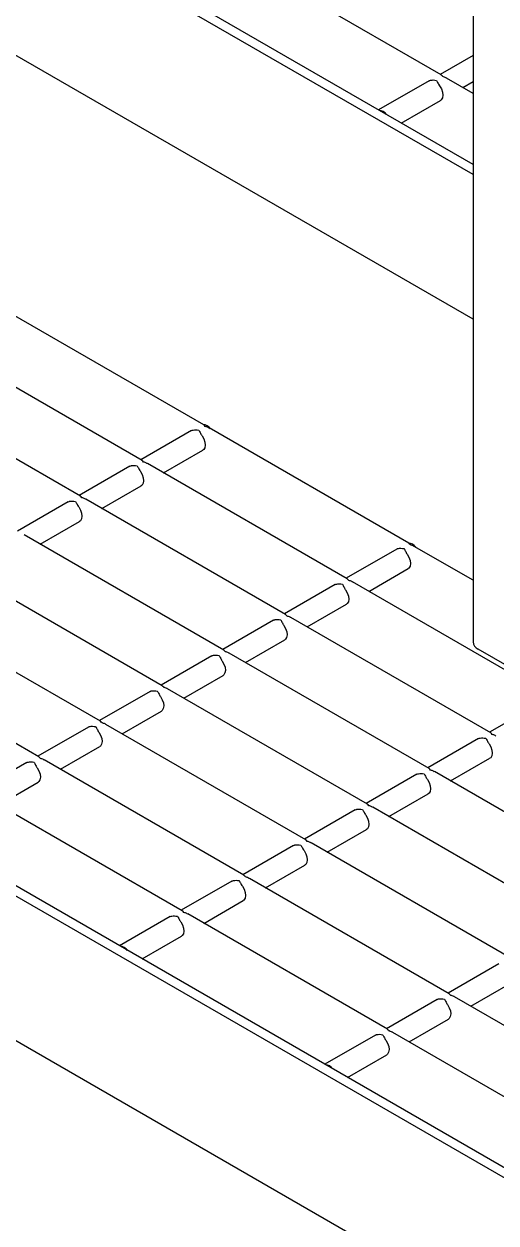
# Model space of a CAD drawing. Header units: millimetres. Extents: x 1293 to 41893, y 1011 to 26911.
# Drawn here: x 5167.4 to 5277.6, y 18462.7 to 18742.6 of the extents above; entities that cross this region are included whole.
import ezdxf

# ---------------------------------------------------------------- set-up
doc = ezdxf.new("R2010")
doc.units = ezdxf.units.MM
doc.header["$LTSCALE"] = 50

msp = doc.modelspace()

# ---------------------------------------------------------------- linework, layer by layer
at = {"color": 7, "linetype": 'Continuous', "lineweight": 25}
for p, q in [((5272.2054023, 18954.6825676), (5272.2054023, 18598.3285963)), ((5272.2054023, 18707.4512033), (5046.8252726, 18837.5603827)), ((5272.2054023, 18709.7902094), (5048.9607211, 18838.6666206)), ((5272.2054023, 18673.6667875), (5032.533466, 18812.0264512)), ((5264.7841315, 18730.6964869), (5218.1379528, 18757.6247528)), ((5272.2054023, 18735.2755757), (5264.52873, 18730.8439271)), ((5261.9549202, 18729.3580983), (5250.1320359, 18722.5328925)), ((5261.9549202, 18729.3580983), (5262.1551974, 18729.443046)), ((5272.2054023, 18726.4122785), (5266.0326521, 18729.9757314)), ((5269.8208268, 18727.7888647), (5272.2054023, 18729.1654508)), ((5255.4241327, 18719.4778301), (5264.6005385, 18724.7752564)), ((5209.3312466, 18649.0097973), (5162.6850678, 18675.9380631)), ((5289.680113, 18467.3098247), (4938.4902285, 18670.0474296)), ((5290.7815802, 18469.0129673), (4940.625677, 18671.1536675)), ((5194.9345525, 18640.6987627), (5148.2883738, 18667.6270285)), ((5180.5378585, 18632.3877281), (5133.8916797, 18659.315994)), ((5206.5020353, 18647.6714087), (5194.679151, 18640.8462029)), ((5206.5020353, 18647.6714087), (5206.7023124, 18647.7563564)), ((5257.2259459, 18621.3607759), (5210.5797671, 18648.2890417)), ((5273.7706089, 18442.7097701), (4924.198422, 18644.5134981)), ((5199.9712477, 18637.7911405), (5209.1476536, 18643.0885668)), ((5192.1053412, 18639.3603741), (5180.2824569, 18632.5351683)), ((5192.1053412, 18639.3603741), (5192.3056184, 18639.4453218)), ((5242.8292519, 18613.0497413), (5196.1830731, 18639.9780072)), ((5185.5745537, 18629.4801059), (5194.7509595, 18634.7775322)), ((5177.7086472, 18631.0493395), (5165.8857629, 18624.2241337)), ((5177.7086472, 18631.0493395), (5177.9089243, 18631.1342873)), ((5228.4325578, 18604.7387067), (5181.786379, 18631.6669726)), ((5171.1778596, 18621.1690713), (5180.3542655, 18626.4664976)), ((5214.0358637, 18596.4276722), (5167.3896849, 18623.355938)), ((5254.3967346, 18620.0223873), (5242.5738503, 18613.1971815)), ((5254.3967346, 18620.0223873), (5254.5970117, 18620.107335)), ((5272.2054023, 18612.7133198), (5258.4744665, 18620.6400203)), ((5199.6391697, 18588.1166376), (5152.9929909, 18615.0449034)), ((5247.8659471, 18610.1421191), (5257.0423529, 18615.4395454)), ((5240.0000405, 18611.7113527), (5228.1771563, 18604.8861469)), ((5240.0000405, 18611.7113527), (5240.2003177, 18611.7963004)), ((5290.7239512, 18585.4007199), (5244.0777724, 18612.3289858)), ((5185.2424756, 18579.805603), (5138.5962968, 18606.7338688)), ((5233.469253, 18601.8310845), (5242.6456589, 18607.1285108)), ((5225.6033465, 18603.4003182), (5213.7804622, 18596.5751123)), ((5225.6033465, 18603.4003182), (5225.8036236, 18603.4852659)), ((5276.3272571, 18577.0896854), (5229.6810783, 18604.0179512)), ((5170.8457815, 18571.4945684), (5124.1996027, 18598.4228343)), ((5219.0725589, 18593.5200499), (5228.2489648, 18598.8174763)), ((5285.6088686, 18589.6191546), (5273.3957203, 18596.669655)), ((5211.2066524, 18595.0892836), (5199.3837681, 18588.2640778)), ((5211.2066524, 18595.0892836), (5211.4069295, 18595.1742313)), ((5261.930563, 18568.7786508), (5215.2843843, 18595.7069166)), ((5204.6758649, 18585.2090153), (5213.8522707, 18590.5064417)), ((5196.8099583, 18586.778249), (5184.9870741, 18579.9530432)), ((5196.8099583, 18586.778249), (5197.0102355, 18586.8631967)), ((5247.533869, 18560.4676162), (5200.8876902, 18587.395882)), ((5287.8947398, 18584.0623313), (5276.0718556, 18577.2371255)), ((5190.2791708, 18576.8979808), (5199.4555767, 18582.1954071)), ((5182.4132643, 18578.4672144), (5170.59038, 18571.6420086)), ((5182.4132643, 18578.4672144), (5182.6135414, 18578.5521621)), ((5233.1371749, 18552.1565816), (5186.4909961, 18579.0848475)), ((5273.4980458, 18575.7512968), (5261.6751615, 18568.926091)), ((5273.4980458, 18575.7512968), (5273.6983229, 18575.8362445)), ((5175.8824767, 18568.5869462), (5185.0588826, 18573.8843725)), ((5168.0165702, 18570.1561798), (5156.1936859, 18563.330974)), ((5168.0165702, 18570.1561798), (5168.2168474, 18570.2411276)), ((5218.7404808, 18543.845547), (5172.0943021, 18570.7738129)), ((5266.9672582, 18565.8710285), (5276.1436641, 18571.1684549)), ((5259.1013517, 18567.4402622), (5247.2784674, 18560.6150564)), ((5259.1013517, 18567.4402622), (5259.3016289, 18567.5252099)), ((5309.8252623, 18541.1296294), (5263.1790836, 18568.0578952)), ((5161.4857827, 18560.2759116), (5170.6621885, 18565.5733379)), ((5204.3437868, 18535.5345125), (5157.697608, 18562.4627783)), ((5252.5705642, 18557.559994), (5261.74697, 18562.8574203)), ((5244.7046577, 18559.1292276), (5232.8817734, 18552.3040218)), ((5244.7046577, 18559.1292276), (5244.9049348, 18559.2141753)), ((5295.4285683, 18532.8185948), (5248.7823895, 18559.7468606)), ((5238.1738701, 18549.2489594), (5247.350276, 18554.5463857)), ((5230.3079636, 18550.818193), (5218.4850793, 18543.9929872)), ((5230.3079636, 18550.818193), (5230.5082407, 18550.9031407)), ((5281.0318742, 18524.5075602), (5234.3856954, 18551.4358261)), ((5223.777176, 18540.9379248), (5232.9535819, 18546.2353511)), ((5215.9112695, 18542.5071585), (5204.0883852, 18535.6819526)), ((5215.9112695, 18542.5071585), (5216.1115467, 18542.5921062)), ((5266.6351802, 18516.1965257), (5219.9890014, 18543.1247915)), ((5209.380482, 18532.6268902), (5218.5568878, 18537.9243166)), ((5201.5145755, 18534.1961239), (5189.6916912, 18527.3709181)), ((5201.5145755, 18534.1961239), (5201.7148526, 18534.2810716)), ((5252.2384861, 18507.8854911), (5205.5923073, 18534.8137569)), ((5194.9837879, 18524.3158556), (5204.1601938, 18529.613282)), ((5278.2026629, 18523.1691716), (5266.3797786, 18516.3439658)), ((5271.6718754, 18513.2889034), (5280.8482812, 18518.5863298)), ((5306.4366608, 18493.21962), (5267.8837007, 18515.4757701)), ((5263.8059688, 18514.8581371), (5251.9830846, 18508.0329313)), ((5263.8059688, 18514.8581371), (5264.006246, 18514.9430848)), ((5257.2751813, 18504.9778688), (5266.4515872, 18510.2752952)), ((5298.6091205, 18481.1162936), (5253.4870066, 18507.1647355)), ((5249.4092748, 18506.5471025), (5237.5863905, 18499.7218967)), ((5249.4092748, 18506.5471025), (5249.6095519, 18506.6320502)), ((5242.8784872, 18496.6668343), (5252.0548931, 18501.9642606))]:
    msp.add_line(p, q, dxfattribs=at)
at = {"color": 7, "linetype": 'Continuous', "lineweight": 25, "flags": 128}
for points in [[(5264.4002614, 18728.1469982), (5264.8057835, 18727.4310891), (5265.0635161, 18726.6799351), (5265.1485319, 18725.9661859), (5265.0526083, 18725.3588733), (5264.785023, 18724.9167353), (5264.6005385, 18724.7752564)], [(5208.9473765, 18646.4603085), (5209.3528986, 18645.7443995), (5209.6106311, 18644.9932455), (5209.6956469, 18644.2794962), (5209.5997234, 18643.6721837), (5209.3321381, 18643.2300457), (5209.1476536, 18643.0885668)], [(5194.5506824, 18638.149274), (5194.9562045, 18637.4333649), (5195.2139371, 18636.6822109), (5195.2989528, 18635.9684616), (5195.2030293, 18635.3611491), (5194.935444, 18634.9190111), (5194.7509595, 18634.7775322)], [(5180.1539883, 18629.8382394), (5180.5595104, 18629.1223303), (5180.817243, 18628.3711763), (5180.9022588, 18627.6574271), (5180.8063353, 18627.0501145), (5180.53875, 18626.6079765), (5180.3542655, 18626.4664976)], [(5256.8420758, 18618.8112871), (5257.2475979, 18618.0953781), (5257.5053304, 18617.3442241), (5257.5903462, 18616.6304748), (5257.4944227, 18616.0231623), (5257.2268374, 18615.5810243), (5257.0423529, 18615.4395454)], [(5242.4453817, 18610.5002526), (5242.8509038, 18609.7843435), (5243.1086364, 18609.0331895), (5243.1936522, 18608.3194403), (5243.0977287, 18607.7121277), (5242.8301433, 18607.2699897), (5242.6456589, 18607.1285108)], [(5228.0486876, 18602.189218), (5228.4542097, 18601.473309), (5228.7119423, 18600.7221549), (5228.7969581, 18600.0084057), (5228.7010346, 18599.4010932), (5228.4334493, 18598.9589551), (5228.2489648, 18598.8174763)], [(5213.6519936, 18593.8781834), (5214.0575157, 18593.1622744), (5214.3152482, 18592.4111204), (5214.400264, 18591.6973711), (5214.3043405, 18591.0900586), (5214.0367552, 18590.6479206), (5213.8522707, 18590.5064417)], [(5199.2552995, 18585.5671488), (5199.6608216, 18584.8512398), (5199.9185542, 18584.1000858), (5200.00357, 18583.3863365), (5199.9076465, 18582.779024), (5199.6400611, 18582.336886), (5199.4555767, 18582.1954071)], [(5184.8586054, 18577.2561143), (5185.2641275, 18576.5402052), (5185.5218601, 18575.7890512), (5185.6068759, 18575.0753019), (5185.5109524, 18574.4679894), (5185.2433671, 18574.0258514), (5185.0588826, 18573.8843725)], [(5275.943387, 18574.5401966), (5276.3489091, 18573.8242876), (5276.6066416, 18573.0731336), (5276.6916574, 18572.3593843), (5276.5957339, 18571.7520718), (5276.3281486, 18571.3099338), (5276.1436641, 18571.1684549)], [(5170.4619114, 18568.9450797), (5170.8674335, 18568.2291706), (5171.125166, 18567.4780166), (5171.2101818, 18566.7642674), (5171.1142583, 18566.1569548), (5170.846673, 18565.7148168), (5170.6621885, 18565.5733379)], [(5261.5466929, 18566.229162), (5261.952215, 18565.513253), (5262.2099476, 18564.762099), (5262.2949633, 18564.0483497), (5262.1990398, 18563.4410372), (5261.9314545, 18562.9988992), (5261.74697, 18562.8574203)], [(5247.1499988, 18557.9181274), (5247.5555209, 18557.2022184), (5247.8132535, 18556.4510644), (5247.8982693, 18555.7373151), (5247.8023458, 18555.1300026), (5247.5347605, 18554.6878646), (5247.350276, 18554.5463857)], [(5232.7533048, 18549.6070929), (5233.1588269, 18548.8911838), (5233.4165594, 18548.1400298), (5233.5015752, 18547.4262806), (5233.4056517, 18546.818968), (5233.1380664, 18546.37683), (5232.9535819, 18546.2353511)], [(5218.3566107, 18541.2960583), (5218.7621328, 18540.5801493), (5219.0198654, 18539.8289952), (5219.1048811, 18539.115246), (5219.0089576, 18538.5079335), (5218.7413723, 18538.0657954), (5218.5568878, 18537.9243166)], [(5203.9599166, 18532.9850237), (5204.3654387, 18532.2691147), (5204.6231713, 18531.5179607), (5204.7081871, 18530.8042114), (5204.6122636, 18530.1968989), (5204.3446783, 18529.7547609), (5204.1601938, 18529.613282)], [(5266.25131, 18513.6470369), (5266.6568321, 18512.9311279), (5266.9145647, 18512.1799739), (5266.9995805, 18511.4662246), (5266.903657, 18510.8589121), (5266.6360716, 18510.4167741), (5266.4515872, 18510.2752952)], [(5251.8546159, 18505.3360023), (5252.260138, 18504.6200933), (5252.5178706, 18503.8689393), (5252.6028864, 18503.15519), (5252.5069629, 18502.5478775), (5252.2393776, 18502.1057395), (5252.0548931, 18501.9642606)]]:
    msp.add_lwpolyline(points, dxfattribs=at)
at = {"color": 7, "linetype": 'Continuous', "lineweight": 25}
for centre, radius, start, end in [((5250.025202, 18720.0520152), 2.4244652, 35.264662608, 84.740713925), ((5208.9690111, 18646.6763601), 2.4244652, 35.264662608, 84.740713925), ((5256.8637105, 18619.0273387), 2.4244652, 35.264662608, 84.740713925), ((5274.2306449, 18598.5252345), 2.0347664, 185.545673523, 245.774467434), ((5189.5848573, 18524.8900407), 2.4244652, 35.264662608, 84.740713925), ((5237.4795566, 18497.2410193), 2.4244652, 35.264662608, 84.740713925)]:
    msp.add_arc(centre, radius, start, end, dxfattribs=at)
for points, knots in [([(5262.1551974, 18729.443046), (5262.2196124, 18729.4592041), (5262.4308627, 18729.5121948), (5262.9469565, 18729.5492186), (5263.4069818, 18729.4969336), (5263.6492911, 18729.443691), (5263.6519067, 18729.4431163)], [0, 0, 0, 0, 0.1723614537, 0.5652622384, 0.9953071929, 1, 1, 1, 1]), ([(5263.6519067, 18729.4431163), (5263.6529058, 18729.4416044), (5263.7779629, 18729.2523477), (5263.9641052, 18728.9004322), (5264.2231165, 18728.4166405), (5264.3563863, 18728.213783), (5264.4002614, 18728.1469982)], [0, 0, 0, 0, 0.00469712726, 0.58797300745, 0.86435219952, 1, 1, 1, 1]), ([(5265.1486161, 18730.3071482), (5265.1476172, 18730.308657), (5265.0313839, 18730.4842309), (5264.9053731, 18730.5850527), (5264.7804451, 18730.685008)], [0, 0, 0, 0, 0.0085933525, 1, 1, 1, 1]), ([(5266.0210211, 18729.9589872), (5265.9700049, 18729.9951298), (5265.7107892, 18730.1787718), (5265.3934908, 18730.25288), (5265.1512312, 18730.3065686), (5265.1486161, 18730.3071482)], [0, 0, 0, 0, 0.1951000566, 0.9913114514, 1, 1, 1, 1]), ([(5206.7023124, 18647.7563564), (5206.7667275, 18647.7725145), (5206.9779778, 18647.8255051), (5207.4940716, 18647.8625289), (5207.9540969, 18647.8102439), (5208.1964062, 18647.7570014), (5208.1990218, 18647.7564266)], [0, 0, 0, 0, 0.1723614537, 0.5652622384, 0.9953071929, 1, 1, 1, 1]), ([(5208.1990218, 18647.7564266), (5208.2000208, 18647.7549147), (5208.325078, 18647.565658), (5208.5112203, 18647.2137426), (5208.7702316, 18646.7299509), (5208.9035013, 18646.5270934), (5208.9473765, 18646.4603085)], [0, 0, 0, 0, 0.0046971273, 0.5879730074, 0.8643521995, 1, 1, 1, 1]), ([(5209.6957311, 18648.6204585), (5209.6947323, 18648.6219673), (5209.578499, 18648.7975413), (5209.4524881, 18648.898363), (5209.3275601, 18648.9983184)], [0, 0, 0, 0, 0.0085933525, 1, 1, 1, 1]), ([(5210.5681362, 18648.2722976), (5210.5171199, 18648.3084402), (5210.2579043, 18648.4920822), (5209.9406059, 18648.5661903), (5209.6983462, 18648.619879), (5209.6957311, 18648.6204585)], [0, 0, 0, 0, 0.1951000566, 0.9913114514, 1, 1, 1, 1]), ([(5192.3056184, 18639.4453218), (5192.3700334, 18639.4614799), (5192.5812837, 18639.5144705), (5193.0973775, 18639.5514944), (5193.5574028, 18639.4992093), (5193.7997121, 18639.4459668), (5193.8023277, 18639.4453921)], [0, 0, 0, 0, 0.1723614537, 0.5652622384, 0.9953071929, 1, 1, 1, 1]), ([(5193.8023277, 18639.4453921), (5193.8033268, 18639.4438801), (5193.9283839, 18639.2546235), (5194.1145262, 18638.902708), (5194.3735375, 18638.4189163), (5194.5068073, 18638.2160588), (5194.5506824, 18638.149274)], [0, 0, 0, 0, 0.0046971273, 0.5879730074, 0.8643521995, 1, 1, 1, 1]), ([(5195.2990371, 18640.309424), (5195.2980382, 18640.3109327), (5195.1818049, 18640.4865067), (5195.0557941, 18640.5873284), (5194.9308661, 18640.6872838)], [0, 0, 0, 0, 0.0085933525, 1, 1, 1, 1]), ([(5196.1714421, 18639.961263), (5196.1204259, 18639.9974056), (5195.8612102, 18640.1810476), (5195.5439118, 18640.2551558), (5195.3016522, 18640.3088444), (5195.2990371, 18640.309424)], [0, 0, 0, 0, 0.1951000566, 0.9913114514, 1, 1, 1, 1]), ([(5177.9089243, 18631.1342873), (5177.9733394, 18631.1504453), (5178.1845897, 18631.203436), (5178.7006835, 18631.2404598), (5179.1607087, 18631.1881748), (5179.403018, 18631.1349322), (5179.4056337, 18631.1343575)], [0, 0, 0, 0, 0.1723614537, 0.5652622384, 0.9953071929, 1, 1, 1, 1]), ([(5179.4056337, 18631.1343575), (5179.4066327, 18631.1328456), (5179.5316898, 18630.9435889), (5179.7178322, 18630.5916734), (5179.9768435, 18630.1078817), (5180.1101132, 18629.9050242), (5180.1539883, 18629.8382394)], [0, 0, 0, 0, 0.0046971273, 0.5879730074, 0.8643521995, 1, 1, 1, 1]), ([(5180.902343, 18631.9983894), (5180.9013442, 18631.9998982), (5180.7851109, 18632.1754721), (5180.6591, 18632.2762939), (5180.534172, 18632.3762492)], [0, 0, 0, 0, 0.0085933525, 1, 1, 1, 1]), ([(5181.774748, 18631.6502284), (5181.7237318, 18631.686371), (5181.4645161, 18631.870013), (5181.1472177, 18631.9441212), (5180.9049581, 18631.9978098), (5180.902343, 18631.9983894)], [0, 0, 0, 0, 0.1951000566, 0.9913114514, 1, 1, 1, 1]), ([(5254.5970117, 18620.107335), (5254.6614268, 18620.1234931), (5254.8726771, 18620.1764837), (5255.3887709, 18620.2135075), (5255.8487962, 18620.1612225), (5256.0911055, 18620.10798), (5256.0937211, 18620.1074052)], [0, 0, 0, 0, 0.17236145373, 0.56526223843, 0.99530719289, 1, 1, 1, 1]), ([(5256.0937211, 18620.1074052), (5256.0947201, 18620.1058933), (5256.2197773, 18619.9166367), (5256.4059196, 18619.5647212), (5256.6649309, 18619.0809295), (5256.7982006, 18618.878072), (5256.8420758, 18618.8112871)], [0, 0, 0, 0, 0.0046971273, 0.5879730075, 0.8643521995, 1, 1, 1, 1]), ([(5257.5904305, 18620.9714372), (5257.5894316, 18620.9729459), (5257.4731983, 18621.1485199), (5257.3471874, 18621.2493416), (5257.2222594, 18621.349297)], [0, 0, 0, 0, 0.0085933525, 1, 1, 1, 1]), ([(5258.4628355, 18620.6232762), (5258.4118192, 18620.6594188), (5258.1526036, 18620.8430608), (5257.8353052, 18620.9171689), (5257.5930455, 18620.9708576), (5257.5904305, 18620.9714372)], [0, 0, 0, 0, 0.1951000566, 0.9913114514, 1, 1, 1, 1]), ([(5240.2003177, 18611.7963004), (5240.2647328, 18611.8124585), (5240.4759831, 18611.8654491), (5240.9920768, 18611.902473), (5241.4521021, 18611.8501879), (5241.6944114, 18611.7969454), (5241.697027, 18611.7963707)], [0, 0, 0, 0, 0.17236145373, 0.56526223843, 0.99530719289, 1, 1, 1, 1]), ([(5241.697027, 18611.7963707), (5241.6980261, 18611.7948588), (5241.8230832, 18611.6056021), (5242.0092255, 18611.2536866), (5242.2682368, 18610.7698949), (5242.4015066, 18610.5670374), (5242.4453817, 18610.5002526)], [0, 0, 0, 0, 0.0046971273, 0.5879730075, 0.8643521995, 1, 1, 1, 1]), ([(5243.1937364, 18612.6604026), (5243.1927376, 18612.6619114), (5243.0765042, 18612.8374853), (5242.9504934, 18612.9383071), (5242.8255654, 18613.0382624)], [0, 0, 0, 0, 0.0085933525, 1, 1, 1, 1]), ([(5244.0661414, 18612.3122416), (5244.0151252, 18612.3483842), (5243.7559095, 18612.5320262), (5243.4386111, 18612.6061344), (5243.1963515, 18612.659823), (5243.1937364, 18612.6604026)], [0, 0, 0, 0, 0.1951000566, 0.9913114514, 1, 1, 1, 1]), ([(5225.8036236, 18603.4852659), (5225.8680387, 18603.5014239), (5226.079289, 18603.5544146), (5226.5953828, 18603.5914384), (5227.055408, 18603.5391534), (5227.2977173, 18603.4859108), (5227.300333, 18603.4853361)], [0, 0, 0, 0, 0.1723614537, 0.5652622384, 0.9953071929, 1, 1, 1, 1]), ([(5227.300333, 18603.4853361), (5227.301332, 18603.4838242), (5227.4263891, 18603.2945675), (5227.6125315, 18602.942652), (5227.8715428, 18602.4588603), (5228.0048125, 18602.2560029), (5228.0486876, 18602.189218)], [0, 0, 0, 0, 0.0046971273, 0.5879730075, 0.8643521995, 1, 1, 1, 1]), ([(5228.7970423, 18604.349368), (5228.7960435, 18604.3508768), (5228.6798102, 18604.5264507), (5228.5537993, 18604.6272725), (5228.4288713, 18604.7272278)], [0, 0, 0, 0, 0.0085933525, 1, 1, 1, 1]), ([(5229.6694474, 18604.0012071), (5229.6184311, 18604.0373496), (5229.3592154, 18604.2209916), (5229.041917, 18604.2950998), (5228.7996574, 18604.3487885), (5228.7970423, 18604.349368)], [0, 0, 0, 0, 0.1951000566, 0.9913114514, 1, 1, 1, 1]), ([(5211.4069295, 18595.1742313), (5211.4713446, 18595.1903894), (5211.6825949, 18595.24338), (5212.1986887, 18595.2804038), (5212.658714, 18595.2281188), (5212.9010233, 18595.1748762), (5212.9036389, 18595.1743015)], [0, 0, 0, 0, 0.1723614537, 0.5652622384, 0.9953071929, 1, 1, 1, 1]), ([(5212.9036389, 18595.1743015), (5212.9046379, 18595.1727896), (5213.0296951, 18594.9835329), (5213.2158374, 18594.6316174), (5213.4748487, 18594.1478257), (5213.6081184, 18593.9449683), (5213.6519936, 18593.8781834)], [0, 0, 0, 0, 0.0046971273, 0.5879730075, 0.8643521995, 1, 1, 1, 1]), ([(5214.4003483, 18596.0383334), (5214.3993494, 18596.0398422), (5214.2831161, 18596.2154161), (5214.1571052, 18596.3162379), (5214.0321772, 18596.4161933)], [0, 0, 0, 0, 0.0085933525, 1, 1, 1, 1]), ([(5215.2727533, 18595.6901725), (5215.221737, 18595.7263151), (5214.9625214, 18595.909957), (5214.645223, 18595.9840652), (5214.4029633, 18596.0377539), (5214.4003483, 18596.0383334)], [0, 0, 0, 0, 0.1951000566, 0.99131145138, 1, 1, 1, 1]), ([(5197.0102355, 18586.8631967), (5197.0746506, 18586.8793548), (5197.2859009, 18586.9323454), (5197.8019947, 18586.9693692), (5198.2620199, 18586.9170842), (5198.5043292, 18586.8638417), (5198.5069448, 18586.8632669)], [0, 0, 0, 0, 0.1723614537, 0.5652622384, 0.9953071929, 1, 1, 1, 1]), ([(5198.5069448, 18586.8632669), (5198.5079439, 18586.861755), (5198.633001, 18586.6724983), (5198.8191433, 18586.3205829), (5199.0781546, 18585.8367912), (5199.2114244, 18585.6339337), (5199.2552995, 18585.5671488)], [0, 0, 0, 0, 0.0046971273, 0.5879730075, 0.8643521995, 1, 1, 1, 1]), ([(5200.0036542, 18587.7272988), (5200.0026554, 18587.7288076), (5199.886422, 18587.9043816), (5199.7604112, 18588.0052033), (5199.6354832, 18588.1051587)], [0, 0, 0, 0, 0.0085933525, 1, 1, 1, 1]), ([(5200.8760592, 18587.3791379), (5200.825043, 18587.4152805), (5200.5658273, 18587.5989225), (5200.2485289, 18587.6730306), (5200.0062693, 18587.7267193), (5200.0036542, 18587.7272988)], [0, 0, 0, 0, 0.1951000566, 0.9913114514, 1, 1, 1, 1]), ([(5182.6135414, 18578.5521621), (5182.6779565, 18578.5683202), (5182.8892068, 18578.6213108), (5183.4053006, 18578.6583347), (5183.8653258, 18578.6060496), (5184.1076351, 18578.5528071), (5184.1102508, 18578.5522324)], [0, 0, 0, 0, 0.1723614537, 0.5652622384, 0.9953071929, 1, 1, 1, 1]), ([(5184.1102508, 18578.5522324), (5184.1112498, 18578.5507204), (5184.2363069, 18578.3614638), (5184.4224493, 18578.0095483), (5184.6814606, 18577.5257566), (5184.8147303, 18577.3228991), (5184.8586054, 18577.2561143)], [0, 0, 0, 0, 0.0046971273, 0.5879730075, 0.8643521995, 1, 1, 1, 1]), ([(5185.6069601, 18579.4162643), (5185.6059613, 18579.417773), (5185.489728, 18579.593347), (5185.3637171, 18579.6941687), (5185.2387891, 18579.7941241)], [0, 0, 0, 0, 0.0085933525, 1, 1, 1, 1]), ([(5186.4793652, 18579.0681033), (5186.4283489, 18579.1042459), (5186.1691333, 18579.2878879), (5185.8518348, 18579.3619961), (5185.6095752, 18579.4156847), (5185.6069601, 18579.4162643)], [0, 0, 0, 0, 0.1951000566, 0.9913114514, 1, 1, 1, 1]), ([(5276.6917416, 18576.7003466), (5276.6907428, 18576.7018554), (5276.5745095, 18576.8774293), (5276.4484986, 18576.9782511), (5276.3235706, 18577.0782065)], [0, 0, 0, 0, 0.0085933525, 1, 1, 1, 1]), ([(5273.6983229, 18575.8362445), (5273.762738, 18575.8524025), (5273.9739883, 18575.9053932), (5274.4900821, 18575.942417), (5274.9501074, 18575.890132), (5275.1924167, 18575.8368894), (5275.1950323, 18575.8363147)], [0, 0, 0, 0, 0.1723614537, 0.5652622384, 0.9953071929, 1, 1, 1, 1]), ([(5275.1950323, 18575.8363147), (5275.1960313, 18575.8348028), (5275.3210884, 18575.6455461), (5275.5072308, 18575.2936306), (5275.7662421, 18574.8098389), (5275.8995118, 18574.6069815), (5275.943387, 18574.5401966)], [0, 0, 0, 0, 0.0046971273, 0.5879730074, 0.8643521995, 1, 1, 1, 1]), ([(5277.5641467, 18576.3521857), (5277.5131304, 18576.3883283), (5277.2539148, 18576.5719702), (5276.9366164, 18576.6460784), (5276.6943567, 18576.6997671), (5276.6917416, 18576.7003466)], [0, 0, 0, 0, 0.1951000565, 0.9913114514, 1, 1, 1, 1]), ([(5171.2102661, 18571.1052297), (5171.2092672, 18571.1067385), (5171.0930339, 18571.2823124), (5170.9670231, 18571.3831342), (5170.842095, 18571.4830895)], [0, 0, 0, 0, 0.0085933525, 1, 1, 1, 1]), ([(5168.2168474, 18570.2411276), (5168.2812624, 18570.2572856), (5168.4925127, 18570.3102763), (5169.0086065, 18570.3473001), (5169.4686318, 18570.2950151), (5169.7109411, 18570.2417725), (5169.7135567, 18570.2411978)], [0, 0, 0, 0, 0.1723614537, 0.5652622384, 0.9953071929, 1, 1, 1, 1]), ([(5169.7135567, 18570.2411978), (5169.7145557, 18570.2396859), (5169.8396129, 18570.0504292), (5170.0257552, 18569.6985137), (5170.2847665, 18569.214722), (5170.4180362, 18569.0118645), (5170.4619114, 18568.9450797)], [0, 0, 0, 0, 0.0046971273, 0.5879730075, 0.8643521995, 1, 1, 1, 1]), ([(5172.0826711, 18570.7570687), (5172.0316548, 18570.7932113), (5171.7724392, 18570.9768533), (5171.4551408, 18571.0509615), (5171.2128811, 18571.1046501), (5171.2102661, 18571.1052297)], [0, 0, 0, 0, 0.1951000566, 0.9913114514, 1, 1, 1, 1]), ([(5262.2950476, 18568.389312), (5262.2940487, 18568.3908208), (5262.1778154, 18568.5663947), (5262.0518046, 18568.6672165), (5261.9268766, 18568.7671719)], [0, 0, 0, 0, 0.0085933525, 1, 1, 1, 1]), ([(5259.3016289, 18567.5252099), (5259.3660439, 18567.541368), (5259.5772942, 18567.5943586), (5260.093388, 18567.6313824), (5260.5534133, 18567.5790974), (5260.7957226, 18567.5258549), (5260.7983382, 18567.5252801)], [0, 0, 0, 0, 0.1723614537, 0.5652622384, 0.9953071929, 1, 1, 1, 1]), ([(5260.7983382, 18567.5252801), (5260.7993373, 18567.5237682), (5260.9243944, 18567.3345115), (5261.1105367, 18566.9825961), (5261.369548, 18566.4988044), (5261.5028177, 18566.2959469), (5261.5466929, 18566.229162)], [0, 0, 0, 0, 0.0046971273, 0.5879730074, 0.8643521995, 1, 1, 1, 1]), ([(5263.1674526, 18568.0411511), (5263.1164364, 18568.0772937), (5262.8572207, 18568.2609356), (5262.5399223, 18568.3350438), (5262.2976627, 18568.3887325), (5262.2950476, 18568.389312)], [0, 0, 0, 0, 0.1951000565, 0.9913114514, 1, 1, 1, 1]), ([(5247.8983535, 18560.0782775), (5247.8973547, 18560.0797862), (5247.7811214, 18560.2553602), (5247.6551105, 18560.3561819), (5247.5301825, 18560.4561373)], [0, 0, 0, 0, 0.0085933525, 1, 1, 1, 1]), ([(5244.9049348, 18559.2141753), (5244.9693499, 18559.2303334), (5245.1806002, 18559.283324), (5245.696694, 18559.3203478), (5246.1567192, 18559.2680628), (5246.3990285, 18559.2148203), (5246.4016441, 18559.2142455)], [0, 0, 0, 0, 0.1723614537, 0.5652622384, 0.9953071929, 1, 1, 1, 1]), ([(5246.4016441, 18559.2142455), (5246.4026432, 18559.2127336), (5246.5277003, 18559.023477), (5246.7138427, 18558.6715615), (5246.972854, 18558.1877698), (5247.1061237, 18557.9849123), (5247.1499988, 18557.9181274)], [0, 0, 0, 0, 0.0046971273, 0.5879730074, 0.8643521995, 1, 1, 1, 1]), ([(5248.7707585, 18559.7301165), (5248.7197423, 18559.7662591), (5248.4605266, 18559.9499011), (5248.1432282, 18560.0240092), (5247.9009686, 18560.0776979), (5247.8983535, 18560.0782775)], [0, 0, 0, 0, 0.1951000565, 0.9913114514, 1, 1, 1, 1]), ([(5233.5016594, 18551.7672429), (5233.5006606, 18551.7687517), (5233.3844273, 18551.9443256), (5233.2584164, 18552.0451474), (5233.1334884, 18552.1451027)], [0, 0, 0, 0, 0.0085933525, 1, 1, 1, 1]), ([(5230.5082407, 18550.9031407), (5230.5726558, 18550.9192988), (5230.7839061, 18550.9722894), (5231.2999999, 18551.0093133), (5231.7600252, 18550.9570282), (5232.0023345, 18550.9037857), (5232.0049501, 18550.903211)], [0, 0, 0, 0, 0.1723614537, 0.5652622384, 0.9953071929, 1, 1, 1, 1]), ([(5232.0049501, 18550.903211), (5232.0059491, 18550.9016991), (5232.1310063, 18550.7124424), (5232.3171486, 18550.3605269), (5232.5761599, 18549.8767352), (5232.7094296, 18549.6738777), (5232.7533048, 18549.6070929)], [0, 0, 0, 0, 0.0046971273, 0.5879730074, 0.8643521995, 1, 1, 1, 1]), ([(5234.3740645, 18551.4190819), (5234.3230482, 18551.4552245), (5234.0638326, 18551.6388665), (5233.7465342, 18551.7129747), (5233.5042745, 18551.7666633), (5233.5016594, 18551.7672429)], [0, 0, 0, 0, 0.19510005654, 0.99131145138, 1, 1, 1, 1]), ([(5219.1049654, 18543.4562083), (5219.1039665, 18543.4577171), (5218.9877332, 18543.633291), (5218.8617224, 18543.7341128), (5218.7367944, 18543.8340681)], [0, 0, 0, 0, 0.0085933525, 1, 1, 1, 1]), ([(5219.9773704, 18543.1080474), (5219.9263542, 18543.1441899), (5219.6671385, 18543.3278319), (5219.3498401, 18543.4019401), (5219.1075805, 18543.4556288), (5219.1049654, 18543.4562083)], [0, 0, 0, 0, 0.1951000565, 0.9913114514, 1, 1, 1, 1]), ([(5216.1115467, 18542.5921062), (5216.1759617, 18542.6082642), (5216.387212, 18542.6612549), (5216.9033058, 18542.6982787), (5217.3633311, 18542.6459937), (5217.6056404, 18542.5927511), (5217.608256, 18542.5921764)], [0, 0, 0, 0, 0.1723614537, 0.5652622384, 0.9953071929, 1, 1, 1, 1]), ([(5217.608256, 18542.5921764), (5217.6092551, 18542.5906645), (5217.7343122, 18542.4014078), (5217.9204545, 18542.0494923), (5218.1794658, 18541.5657006), (5218.3127356, 18541.3628432), (5218.3566107, 18541.2960583)], [0, 0, 0, 0, 0.0046971273, 0.5879730074, 0.8643521995, 1, 1, 1, 1]), ([(5204.7082713, 18535.1451737), (5204.7072725, 18535.1466825), (5204.5910392, 18535.3222564), (5204.4650283, 18535.4230782), (5204.3401003, 18535.5230336)], [0, 0, 0, 0, 0.0085933525, 1, 1, 1, 1]), ([(5205.5806763, 18534.7970128), (5205.5296601, 18534.8331554), (5205.2704444, 18535.0167973), (5204.953146, 18535.0909055), (5204.7108864, 18535.1445942), (5204.7082713, 18535.1451737)], [0, 0, 0, 0, 0.19510005654, 0.99131145138, 1, 1, 1, 1]), ([(5201.7148526, 18534.2810716), (5201.7792677, 18534.2972297), (5201.990518, 18534.3502203), (5202.5066118, 18534.3872441), (5202.966637, 18534.3349591), (5203.2089463, 18534.2817165), (5203.211562, 18534.2811418)], [0, 0, 0, 0, 0.1723614537, 0.5652622384, 0.9953071929, 1, 1, 1, 1]), ([(5203.211562, 18534.2811418), (5203.212561, 18534.2796299), (5203.3376181, 18534.0903732), (5203.5237605, 18533.7384577), (5203.7827718, 18533.254666), (5203.9160415, 18533.0518086), (5203.9599166, 18532.9850237)], [0, 0, 0, 0, 0.0046971273, 0.5879730074, 0.8643521995, 1, 1, 1, 1]), ([(5266.9996647, 18515.8071869), (5266.9986659, 18515.8086957), (5266.8824325, 18515.9842696), (5266.7564217, 18516.0850914), (5266.6314937, 18516.1850468)], [0, 0, 0, 0, 0.0085933525, 1, 1, 1, 1]), ([(5267.8720697, 18515.459026), (5267.8210535, 18515.4951686), (5267.5618378, 18515.6788105), (5267.2445394, 18515.7529187), (5267.0022798, 18515.8066074), (5266.9996647, 18515.8071869)], [0, 0, 0, 0, 0.1951000566, 0.9913114514, 1, 1, 1, 1]), ([(5264.006246, 18514.9430848), (5264.0706611, 18514.9592428), (5264.2819114, 18515.0122335), (5264.7980051, 18515.0492573), (5265.2580304, 18514.9969723), (5265.5003397, 18514.9437297), (5265.5029553, 18514.943155)], [0, 0, 0, 0, 0.1723614537, 0.5652622384, 0.9953071929, 1, 1, 1, 1]), ([(5265.5029553, 18514.943155), (5265.5039544, 18514.9416431), (5265.6290115, 18514.7523864), (5265.8151538, 18514.4004709), (5266.0741651, 18513.9166792), (5266.2074349, 18513.7138218), (5266.25131, 18513.6470369)], [0, 0, 0, 0, 0.0046971273, 0.5879730075, 0.8643521995, 1, 1, 1, 1]), ([(5252.6029706, 18507.4961523), (5252.6019718, 18507.4976611), (5252.4857385, 18507.673235), (5252.3597276, 18507.7740568), (5252.2347996, 18507.8740122)], [0, 0, 0, 0, 0.0085933525, 1, 1, 1, 1]), ([(5253.4753757, 18507.1479914), (5253.4243594, 18507.184134), (5253.1651437, 18507.3677759), (5252.8478453, 18507.4418841), (5252.6055857, 18507.4955728), (5252.6029706, 18507.4961523)], [0, 0, 0, 0, 0.1951000566, 0.9913114514, 1, 1, 1, 1]), ([(5249.6095519, 18506.6320502), (5249.673967, 18506.6482083), (5249.8852173, 18506.7011989), (5250.4013111, 18506.7382227), (5250.8613363, 18506.6859377), (5251.1036456, 18506.6326952), (5251.1062613, 18506.6321204)], [0, 0, 0, 0, 0.1723614537, 0.5652622384, 0.9953071929, 1, 1, 1, 1]), ([(5251.1062613, 18506.6321204), (5251.1072603, 18506.6306085), (5251.2323174, 18506.4413518), (5251.4184598, 18506.0894364), (5251.6774711, 18505.6056446), (5251.8107408, 18505.4027872), (5251.8546159, 18505.3360023)], [0, 0, 0, 0, 0.0046971273, 0.5879730075, 0.8643521995, 1, 1, 1, 1])]:
    msp.add_open_spline(points, degree=3, knots=knots, dxfattribs=at)

doc.saveas('drawing.dxf')
